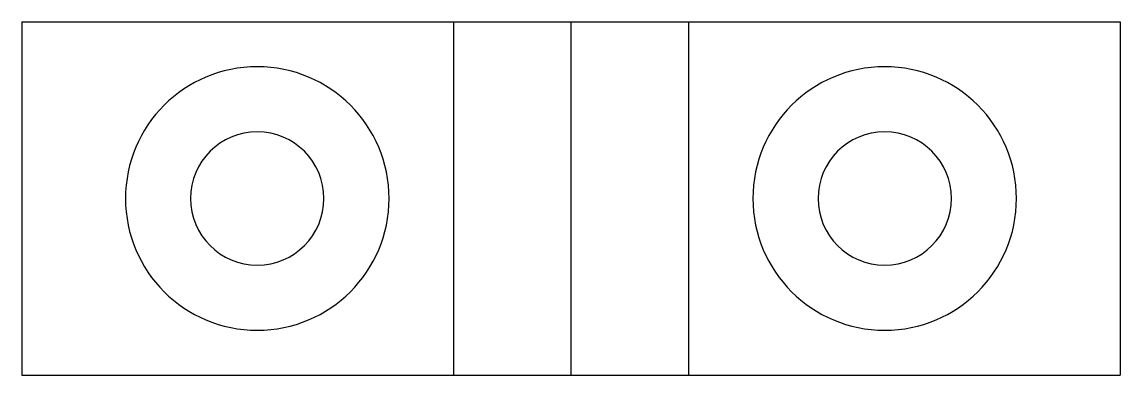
# Model space of a CAD drawing. Header units: millimetres. Extents: x 361 to 480, y 249 to 345.
# Drawn here: x 361.01 to 389.01, y 249.09 to 258.09 of the extents above.
import ezdxf

# ---------------------------------------------------------------- set-up
doc = ezdxf.new("R2010")
doc.units = ezdxf.units.MM

msp = doc.modelspace()

# ---------------------------------------------------------------- linework, layer by layer
at = {"color": 7, "linetype": 'Continuous', "lineweight": 25}
for p, q in [((361.008, 258.088), (361.008, 249.088)), ((361.008, 258.088), (372.008, 258.088)), ((372.008, 258.088), (372.008, 249.088)), ((372.008, 258.088), (375.008, 258.088)), ((375.008, 258.088), (375.008, 249.088)), ((375.008, 258.088), (378.008, 258.088)), ((378.008, 258.088), (378.008, 249.088)), ((378.008, 258.088), (389.008, 258.088)), ((389.008, 258.088), (389.008, 249.088)), ((361.008, 249.088), (372.008, 249.088)), ((372.008, 249.088), (375.008, 249.088)), ((375.008, 249.088), (378.008, 249.088)), ((378.008, 249.088), (389.008, 249.088))]:
    msp.add_line(p, q, dxfattribs=at)
for centre, radius, start, end in [((367.008, 253.588), 3.36, 0, 180), ((383.008, 253.588), 3.36, 0, 180), ((367.008, 253.588), 1.7, 0, 180), ((383.008, 253.588), 1.7, 0, 180), ((367.008, 253.588), 3.36, 180, 0), ((367.008, 253.588), 1.7, 180, 0), ((383.008, 253.588), 3.36, 180, 0), ((383.008, 253.588), 1.7, 180, 0)]:
    msp.add_arc(centre, radius, start, end, dxfattribs=at)

doc.saveas('drawing.dxf')
